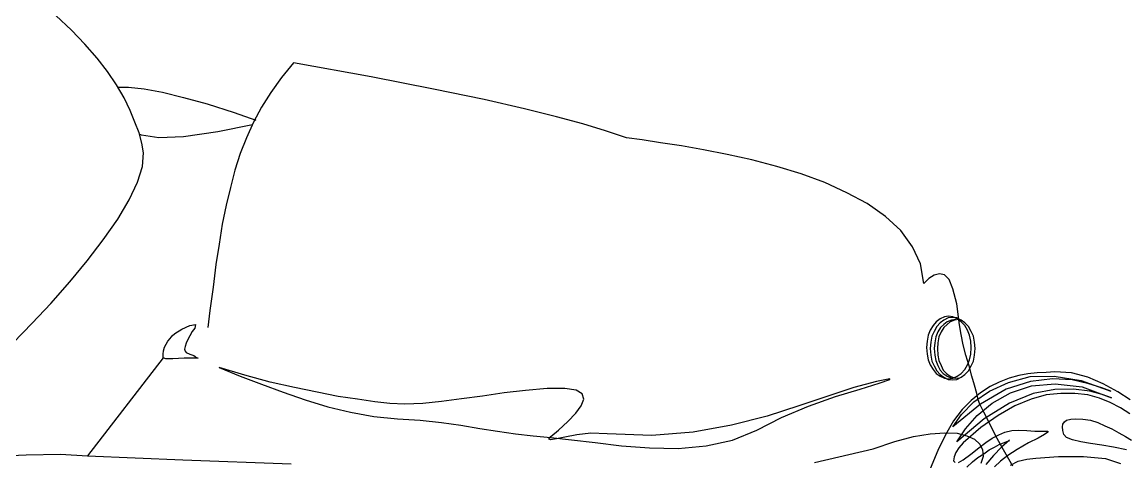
# Model space of a CAD drawing. Header units: inches. Extents: x 6322 to 85903, y -36042 to 7673.
# Drawn here: x 70128.77 to 70151.75, y -2180.83 to -2171.68 of the extents above; entities that cross this region are included whole.
import ezdxf

# ---------------------------------------------------------------- set-up
doc = ezdxf.new("R2010")
doc.units = ezdxf.units.IN
doc.header["$LTSCALE"] = 10
doc.linetypes.add('Amconstr', pattern=[9999, 9999, 0])
for name, color, linetype in [('1_MAN', 7, 'Continuous'), ('CKS_PROPERTY LINE', 5, 'Continuous'), ('MS GATE', 1, 'Continuous')]:
    doc.layers.add(name, color=color, linetype=linetype)

# ---------------------------------------------------------------- blocks, each defined once
blk = doc.blocks.new('Frau1')
at = {"layer": '1_MAN'}
blk.add_line((1035.694, 140.566), (1039.166, 137.894), dxfattribs=at)
at = {"layer": '1_MAN', "linetype": 'Continuous'}
for points in [[(1037.182, 174.81), (1036.896, 174.372), (1036.61, 173.857), (1036.381, 173.303), (1036.228, 172.731), (1036.19, 172.14), (1036.209, 171.835), (1036.228, 171.51), (1036.266, 171.186), (1036.324, 170.862), (1036.419, 170.518), (1036.553, 170.175), (1036.705, 169.85), (1036.934, 169.507), (1037.201, 169.183), (1037.525, 168.859), (1037.926, 168.553), (1038.422, 168.267), (1038.975, 168), (1039.624, 167.732)], [(1037.678, 174.792), (1037.468, 174.467), (1037.277, 174.105), (1037.125, 173.723), (1037.01, 173.303), (1036.953, 172.845), (1036.953, 172.35), (1037.01, 171.835), (1037.163, 171.3), (1037.392, 170.728), (1037.735, 170.136), (1038.155, 169.526), (1038.708, 168.896), (1038.88, 168.744), (1039.051, 168.63), (1039.204, 168.572), (1039.337, 168.553), (1039.395, 168.61)], [(1039.395, 168.725), (1039.3, 168.896), (1039.109, 169.163), (1038.88, 169.449), (1038.689, 169.698), (1038.536, 169.927), (1038.422, 170.155), (1038.327, 170.365), (1038.269, 170.613), (1038.25, 170.862), (1038.269, 171.148), (1038.288, 171.434), (1038.288, 171.643), (1038.288, 171.815), (1038.288, 171.892), (1038.327, 171.892), (1038.403, 171.777), (1038.536, 171.548), (1038.708, 171.205), (1038.937, 170.804), (1039.147, 170.48), (1039.357, 170.213), (1039.548, 170.003)], [(1039.491, 170.575), (1039.357, 170.842), (1039.28, 171.148), (1039.242, 171.472), (1039.185, 172.273), (1039.185, 173.151), (1039.262, 173.933), (1039.433, 174.467)], [(1038.956, 174.677), (1038.861, 174.219), (1038.785, 173.8), (1038.727, 173.399), (1038.67, 173.056), (1038.593, 172.77), (1038.517, 172.559), (1038.403, 172.464), (1038.269, 172.426), (1038.136, 172.407), (1038.041, 172.426), (1037.964, 172.483), (1037.907, 172.559), (1037.869, 172.712), (1037.849, 172.884), (1037.869, 173.131), (1037.907, 173.399), (1037.983, 173.666), (1038.098, 173.914), (1038.212, 174.162), (1038.346, 174.41), (1038.479, 174.639), (1038.613, 174.849)], [(1039.529, 170.652), (1038.956, 170.327), (1038.441, 170.041), (1037.983, 169.812), (1037.621, 169.621), (1037.334, 169.488), (1037.182, 169.431), (1036.953, 169.374), (1036.667, 169.297), (1036.342, 169.202), (1035.98, 169.106), (1035.598, 168.991), (1035.236, 168.896), (1034.874, 168.82), (1034.53, 168.763), (1033.786, 168.667), (1033.252, 168.534), (1032.928, 168.401), (1032.756, 168.229), (1032.717, 168.057), (1032.774, 167.866), (1032.889, 167.675), (1033.061, 167.503), (1032.374, 167.389), (1031.764, 167.103), (1031.191, 166.683), (1030.695, 166.149), (1030.237, 165.5), (1029.856, 164.776), (1029.493, 163.993), (1029.188, 163.154), (1028.921, 162.296), (1028.692, 161.418), (1028.502, 160.54), (1028.33, 159.701), (1028.196, 158.919), (1028.082, 158.174), (1027.986, 157.526), (1027.91, 156.972), (1027.662, 156.228), (1027.414, 155.427), (1027.166, 154.492), (1026.88, 153.367), (1026.555, 151.936), (1026.193, 150.142), (1025.754, 147.93), (1025.258, 145.182), (1025.773, 144.763), (1026.307, 144.381), (1026.822, 144.057), (1027.357, 143.77), (1027.91, 143.522), (1028.463, 143.293), (1029.054, 143.103), (1029.665, 142.95), (1030.295, 142.798), (1030.962, 142.664), (1031.669, 142.549), (1032.393, 142.435), (1033.194, 142.34), (1034.015, 142.225), (1034.618, 142.148)], [(1036.877, 174.124), (1036.762, 173.8), (1036.61, 173.342), (1036.476, 172.75), (1036.438, 172.063), (1036.533, 171.281), (1036.8, 170.423), (1037.334, 169.507), (1038.136, 168.534), (1037.697, 168.839), (1037.258, 169.278), (1036.877, 169.831), (1036.571, 170.499), (1036.361, 171.262), (1036.342, 172.121), (1036.495, 173.074), (1036.877, 174.124)], [(1037.105, 174.143), (1036.991, 173.818), (1036.877, 173.38), (1036.8, 172.807), (1036.819, 172.14), (1036.953, 171.377), (1037.297, 170.537), (1037.849, 169.64), (1038.67, 168.667), (1038.212, 168.973), (1037.735, 169.392), (1037.297, 169.927), (1036.934, 170.575), (1036.685, 171.319), (1036.61, 172.158), (1036.724, 173.113), (1037.105, 174.143)], [(1039.566, 169.03), (1039.376, 169.22), (1039.223, 169.411), (1039.09, 169.621), (1038.956, 169.812), (1038.861, 170.003), (1038.765, 170.175), (1038.708, 170.327), (1038.651, 170.442), (1038.632, 170.518), (1038.613, 170.537), (1038.861, 170.251), (1039.147, 169.965), (1039.471, 169.698)], [(1035.369, 167.732), (1035.598, 167.752), (1035.809, 167.79), (1035.98, 167.866), (1036.152, 167.961), (1036.285, 168.076), (1036.381, 168.21), (1036.457, 168.362), (1036.476, 168.515), (1036.457, 168.667), (1036.381, 168.82), (1036.285, 168.954), (1036.152, 169.087), (1035.98, 169.183), (1035.809, 169.259), (1035.598, 169.297), (1035.369, 169.316), (1035.14, 169.297), (1034.931, 169.259), (1034.759, 169.183), (1034.587, 169.087), (1034.453, 168.954), (1034.358, 168.82), (1034.282, 168.667), (1034.263, 168.515), (1034.282, 168.362), (1034.358, 168.21), (1034.453, 168.076), (1034.587, 167.961), (1034.759, 167.866), (1034.931, 167.79), (1035.14, 167.752), (1035.369, 167.732)], [(1039.166, 137.894), (1039.3, 141.271), (1039.452, 145.106)], [(1039.395, 163.631), (1038.918, 165.71), (1038.651, 166.473), (1038.479, 167.141), (1038.384, 167.732), (1038.346, 168.247), (1038.365, 168.687), (1038.46, 169.03), (1038.575, 169.297), (1038.746, 169.488), (1038.956, 169.583), (1039.185, 169.603), (1039.433, 169.526)], [(1039.185, 134.326), (1039.128, 135.719), (1039.109, 136.941), (1039.166, 137.894)], [(1036.438, 168.381), (1036.438, 168.381), (1036.419, 168.534), (1036.342, 168.687), (1036.247, 168.82), (1036.113, 168.954), (1035.941, 169.049), (1035.77, 169.125), (1035.56, 169.163), (1035.331, 169.183), (1035.102, 169.163), (1034.893, 169.125), (1034.721, 169.049), (1034.549, 168.954), (1034.416, 168.82), (1034.32, 168.687), (1034.282, 168.61), (1034.244, 168.534), (1034.225, 168.381), (1034.244, 168.229), (1034.32, 168.076), (1034.416, 167.943), (1034.549, 167.828), (1034.721, 167.732), (1034.893, 167.657), (1035.102, 167.618), (1035.331, 167.599), (1035.56, 167.618), (1035.77, 167.657), (1035.941, 167.732), (1036.113, 167.828), (1036.247, 167.943), (1036.342, 168.076), (1036.419, 168.229), (1036.438, 168.381)], [(1034.339, 168.744), (1034.358, 168.591), (1034.416, 168.439), (1034.511, 168.324), (1034.625, 168.21), (1034.778, 168.115), (1034.95, 168.038), (1035.16, 168), (1035.369, 167.981), (1035.598, 168), (1035.789, 168.038), (1035.961, 168.115), (1036.133, 168.19), (1036.247, 168.305), (1036.342, 168.439), (1036.399, 168.572), (1036.419, 168.725)], [(1034.339, 168.63), (1034.358, 168.476), (1034.416, 168.324), (1034.511, 168.21), (1034.625, 168.095), (1034.778, 168), (1034.95, 167.923), (1035.16, 167.886), (1035.369, 167.866), (1035.598, 167.886), (1035.789, 167.923), (1035.961, 168), (1036.133, 168.076), (1036.247, 168.19), (1036.342, 168.324), (1036.399, 168.458), (1036.419, 168.61)], [(1036.038, 142.549), (1036.342, 143.293), (1036.628, 144.057), (1036.914, 144.82), (1037.182, 145.602), (1037.43, 146.403), (1037.621, 147.204), (1037.773, 148.025), (1037.849, 148.864), (1037.907, 149.665), (1037.983, 150.429), (1038.078, 151.115), (1038.193, 151.784), (1038.288, 152.413), (1038.384, 153.043), (1038.46, 153.672), (1038.517, 154.302), (1038.593, 155.026), (1038.689, 155.866), (1038.804, 156.8), (1038.88, 157.793), (1038.899, 158.804), (1038.804, 159.796), (1038.613, 160.731), (1038.25, 161.589), (1037.812, 162.467), (1037.411, 163.421), (1037.068, 164.375), (1036.8, 165.252), (1036.59, 165.92), (1036.457, 166.302), (1036.438, 166.302), (1036.533, 165.825), (1036.743, 165.023), (1037.048, 164.107), (1037.392, 163.077), (1037.754, 161.952), (1038.078, 160.693), (1038.327, 159.338), (1038.441, 157.869), (1038.384, 156.285), (1038.365, 155.713), (1038.422, 155.217), (1038.498, 154.797), (1038.556, 154.492), (1038.593, 154.282), (1038.575, 154.225), (1038.479, 154.302), (1038.25, 154.568), (1037.945, 154.893), (1037.659, 155.179), (1037.392, 155.37), (1037.163, 155.466), (1036.972, 155.408), (1036.839, 155.198), (1036.782, 154.797), (1036.782, 154.168), (1036.857, 153.405), (1036.934, 152.642), (1037.048, 151.879), (1037.143, 151.135), (1037.239, 150.429), (1037.315, 149.761), (1037.334, 149.132), (1037.315, 148.597), (1037.258, 148.063), (1037.163, 147.453), (1037.068, 146.766), (1036.914, 146.022), (1036.743, 145.221), (1036.553, 144.362), (1036.304, 143.465), (1036.038, 142.549)], [(1026.116, 138.963), (1026.116, 139.344), (1026.174, 139.897), (1026.288, 140.546), (1026.479, 141.29), (1026.708, 142.13), (1027.013, 143.084), (1027.28, 143.847), (1027.28, 143.808)], [(1027.452, 143.732), (1027.7, 142.511), (1027.872, 141.29), (1027.91, 140.412), (1027.815, 139.802), (1027.776, 139.725), (1027.776, 139.745)], [(1035.694, 140.566), (1035.56, 140.566), (1035.446, 140.584), (1035.312, 140.623), (1035.217, 140.68), (1035.102, 140.737), (1035.007, 140.813), (1034.911, 140.89), (1034.835, 140.985), (1034.682, 141.233), (1034.549, 141.519), (1034.511, 141.71), (1034.645, 141.691), (1034.759, 141.596), (1034.911, 141.519), (1035.045, 141.443), (1035.179, 141.385), (1035.293, 141.347), (1035.389, 141.328), (1035.465, 141.347), (1035.503, 141.385), (1035.56, 141.519), (1035.617, 141.653), (1035.694, 141.767), (1035.713, 141.805), (1035.713, 141.31), (1035.732, 140.909), (1035.732, 140.661), (1035.694, 140.566)], [(1028.444, 139.879), (1028.101, 139.821), (1027.738, 139.725), (1027.357, 139.573), (1026.937, 139.402), (1026.498, 139.192), (1026.04, 138.924), (1025.563, 138.6), (1025.086, 138.238), (1024.591, 137.799), (1024.094, 137.322), (1023.579, 136.769)], [(1035.16, 135.262), (1034.473, 135.929), (1033.767, 136.597), (1033.003, 137.265), (1032.259, 137.875), (1031.515, 138.448), (1030.791, 138.963), (1030.104, 139.363), (1029.474, 139.668), (1028.921, 139.84), (1028.444, 139.879)]]:
    blk.add_lwpolyline(points, dxfattribs=at)
blk = doc.blocks.new('A$C065A3FC7')
at = {"layer": '1_MAN', "xscale": 0.137795275592464, "yscale": 0.137795275592464, "zscale": 0.137795275592464}
blk.add_blockref('Frau1', (110.7555, 383.8347), dxfattribs=at)
blk = doc.blocks.new('admin enlclave road')
at = {"layer": 'CKS_PROPERTY LINE', "color": 0, "lineweight": -3, "xscale": 0.10000000000013, "yscale": 0.10000000000013, "zscale": 0.10000000000013, "rotation": 277.8258493161042}
blk.add_blockref('A$C065A3FC7', (44802.21375, -5330.20586), dxfattribs=at)

msp = doc.modelspace()

# ---------------------------------------------------------------- block references
at = {"layer": 'MS GATE', "linetype": 'Amconstr', "lineweight": 25, "xscale": 42.66674600251998, "yscale": 42.66674600251998, "zscale": 42.66674600251998, "rotation": 352.174150691152}
msp.add_blockref('admin enlclave road', (-1794383.54152, 484490.75316), dxfattribs=at)

# ---------------------------------------------------------------- next in the draw order: linework, layer by layer
at = {"linetype": 'Amconstr', "lineweight": 25}
msp.add_circle((60708.4733, -17819.81171), 18222, dxfattribs=at)

doc.saveas('drawing.dxf')
